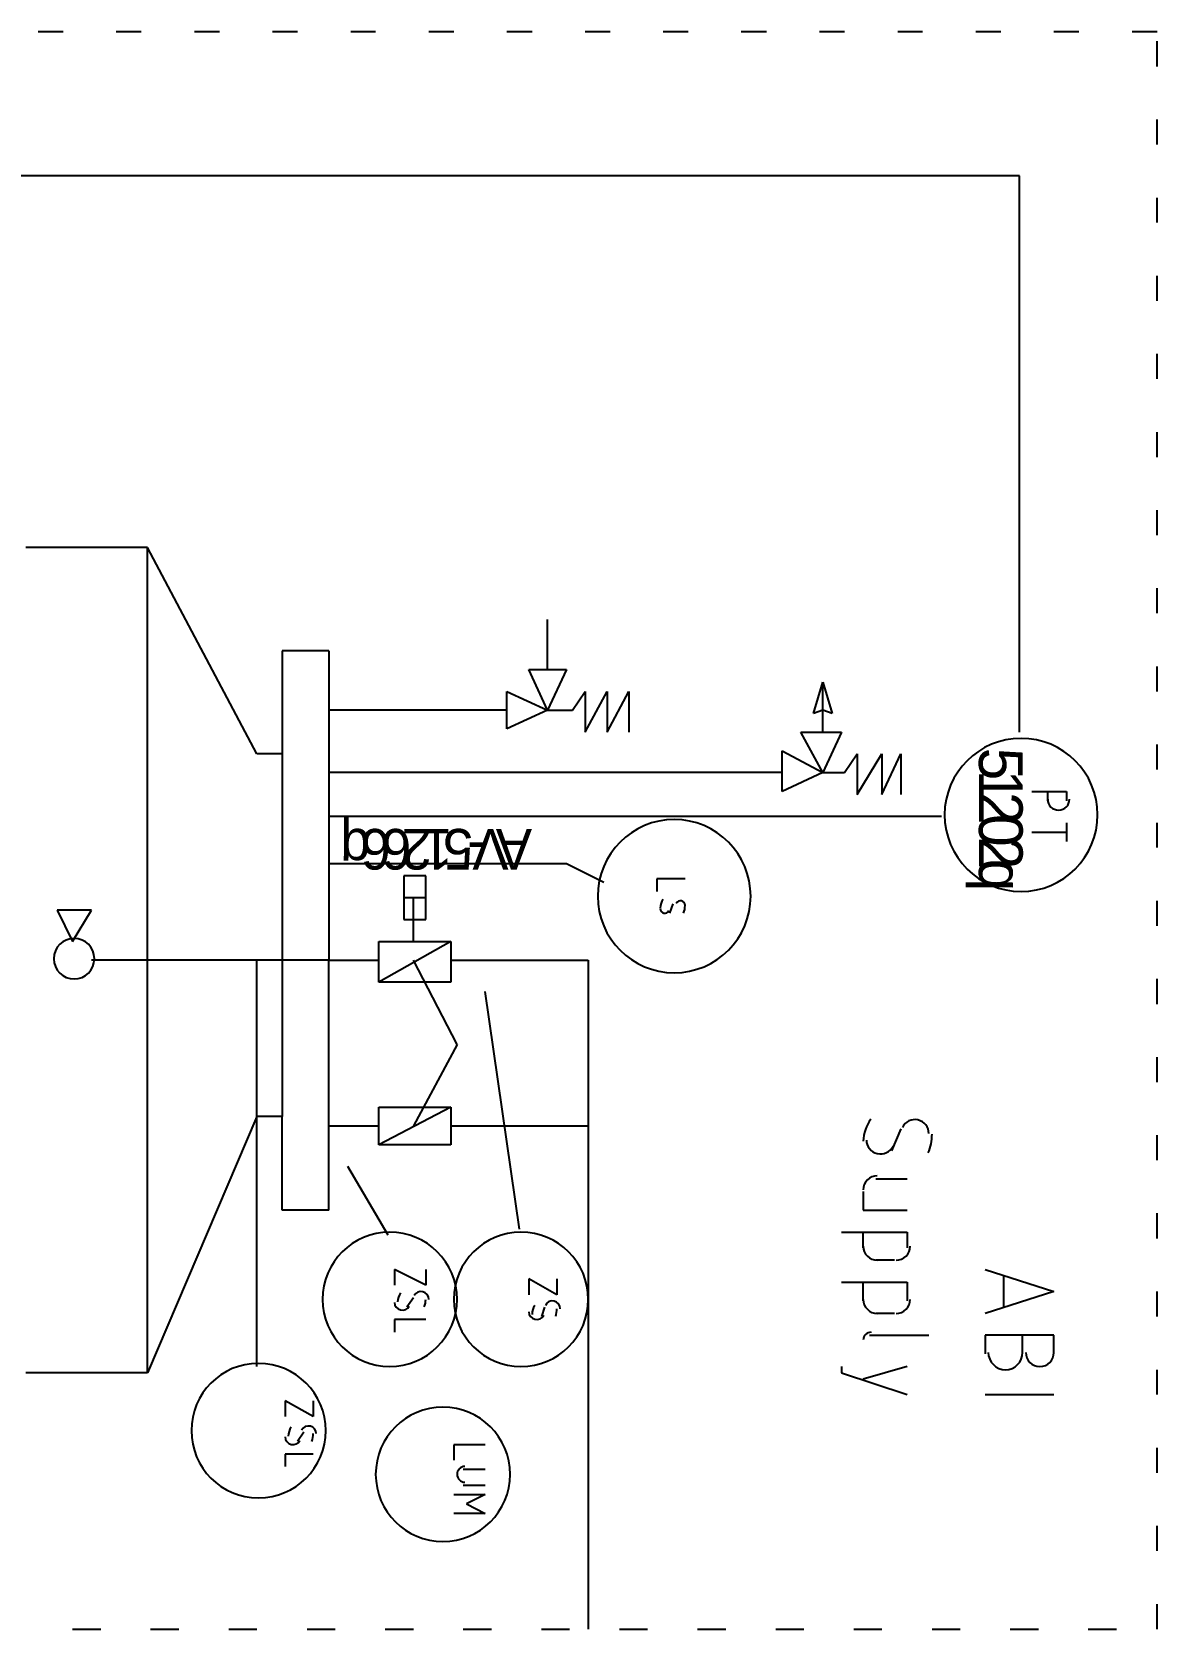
# Model space of a CAD drawing. Header units: millimetres. Extents: x 0 to 33.1, y 1.5 to 45.3.
# Drawn here: x 13.671 to 14.271, y 18.686 to 19.538 of the extents above; entities that cross this region are included whole.
import ezdxf

# ---------------------------------------------------------------- set-up
doc = ezdxf.new("R2010")
doc.units = ezdxf.units.MM
doc.header["$MEASUREMENT"] = 0
doc.layers.get('0').update_dxf_attribs({"linetype": 'CONTINUOUS'})

msp = doc.modelspace()

# ---------------------------------------------------------------- linework, layer by layer
at = {"color": 140, "linetype": 'Continuous'}
for p, q in [((13.6878, 19.5378), (13.6744, 19.5378)), ((13.7294, 19.5378), (13.7161, 19.5378)), ((13.7711, 19.5378), (13.7578, 19.5378)), ((13.8128, 19.5378), (13.7994, 19.5378)), ((13.8544, 19.5378), (13.8411, 19.5378)), ((13.8961, 19.5378), (13.8828, 19.5378)), ((13.9378, 19.5378), (13.9244, 19.5378)), ((13.9794, 19.5378), (13.9661, 19.5378)), ((14.0211, 19.5378), (14.0078, 19.5378)), ((14.0628, 19.5378), (14.0494, 19.5378)), ((14.1044, 19.5378), (14.0911, 19.5378)), ((14.1461, 19.5378), (14.1328, 19.5378)), ((14.1878, 19.5378), (14.1744, 19.5378)), ((14.2294, 19.5378), (14.2161, 19.5378)), ((14.2711, 19.5378), (14.2578, 19.5378)), ((14.2711, 19.5194), (14.2711, 19.5328)), ((14.2711, 19.4778), (14.2711, 19.4911)), ((14.1978, 19.4611), (13.5611, 19.4611)), ((14.1978, 19.1644), (14.1978, 19.4611)), ((14.2711, 19.4361), (14.2711, 19.4494)), ((14.2711, 19.3944), (14.2711, 19.4078)), ((14.2711, 19.3528), (14.2711, 19.3661)), ((14.2711, 19.3111), (14.2711, 19.3244)), ((14.2711, 19.2694), (14.2711, 19.2828)), ((13.7328, 19.2628), (13.6678, 19.2628)), ((13.7911, 19.1528), (13.7328, 19.2628)), ((13.7328, 18.8228), (13.7328, 19.2628)), ((14.2711, 19.2278), (14.2711, 19.2411)), ((13.9461, 19.1978), (13.9461, 19.2244)), ((13.8294, 19.2078), (13.8045, 19.2078)), ((13.8045, 19.2078), (13.8045, 19.1528)), ((13.8294, 19.2078), (13.8294, 19.0428)), ((13.9461, 19.1761), (13.9361, 19.1978)), ((13.9361, 19.1978), (13.9561, 19.1978)), ((13.9561, 19.1978), (13.9461, 19.1761)), ((14.2711, 19.1861), (14.2711, 19.1994)), ((14.0878, 19.1744), (14.0928, 19.1911)), ((14.0928, 19.1911), (14.0978, 19.1744)), ((14.0928, 19.1911), (14.0978, 19.1744)), ((14.0928, 19.1644), (14.0928, 19.1911)), ((13.9244, 19.1661), (13.9244, 19.1861)), ((13.9244, 19.1861), (13.9461, 19.1761)), ((13.9594, 19.1761), (13.9661, 19.1861)), ((13.9661, 19.1861), (13.9661, 19.1644)), ((13.9661, 19.1644), (13.9778, 19.1861)), ((13.9778, 19.1861), (13.9778, 19.1644)), ((13.9778, 19.1644), (13.9894, 19.1861)), ((13.9894, 19.1861), (13.9894, 19.1644)), ((13.9244, 19.1761), (13.8294, 19.1761)), ((13.9461, 19.1761), (13.9244, 19.1661)), ((13.9461, 19.1761), (13.9594, 19.1761)), ((14.0928, 19.1761), (14.0878, 19.1744)), ((14.0978, 19.1744), (14.0928, 19.1761)), ((14.0978, 19.1744), (14.0928, 19.1761)), ((14.0928, 19.1428), (14.0811, 19.1644)), ((14.0811, 19.1644), (14.1028, 19.1644)), ((14.1028, 19.1644), (14.0928, 19.1428)), ((14.2711, 19.1444), (14.2711, 19.1578)), ((13.8045, 19.1528), (13.7911, 19.1528)), ((13.8045, 19.1528), (13.8045, 18.9594)), ((14.0711, 19.1328), (14.0711, 19.1544)), ((14.0711, 19.1544), (14.0928, 19.1428)), ((14.1044, 19.1428), (14.1111, 19.1528)), ((14.1111, 19.1528), (14.1111, 19.1311)), ((14.1111, 19.1311), (14.1244, 19.1528)), ((14.1244, 19.1528), (14.1244, 19.1311)), ((14.1244, 19.1311), (14.1344, 19.1528)), ((14.1344, 19.1528), (14.1344, 19.1311)), ((14.0711, 19.1428), (13.8294, 19.1428)), ((14.0928, 19.1428), (14.0711, 19.1328)), ((14.0928, 19.1428), (14.1044, 19.1428)), ((14.2044, 19.1328), (14.2228, 19.1328)), ((14.2128, 19.1278), (14.2128, 19.1328)), ((14.2228, 19.1328), (14.2228, 19.1278)), ((14.1561, 19.1194), (13.8294, 19.1194)), ((14.2228, 19.1161), (14.2228, 19.1061)), ((14.2711, 19.1028), (14.2711, 19.1161)), ((14.2044, 19.1111), (14.2228, 19.1111)), ((13.8294, 19.0944), (13.9561, 19.0944)), ((13.8811, 19.0878), (13.8695, 19.0878)), ((13.8695, 19.0878), (13.8695, 19.0644)), ((13.8811, 19.0644), (13.8811, 19.0878)), ((13.9561, 19.0944), (13.9761, 19.0844)), ((14.0194, 19.0861), (14.0044, 19.0861)), ((14.0044, 19.0861), (14.0044, 19.0794)), ((13.8811, 19.0761), (13.8695, 19.0761)), ((13.8745, 19.0528), (13.8745, 19.0761)), ((14.0128, 19.0728), (14.0111, 19.0678)), ((14.2711, 19.0611), (14.2711, 19.0744)), ((13.6845, 19.0694), (13.6928, 19.0528)), ((13.7028, 19.0694), (13.6845, 19.0694)), ((13.6928, 19.0528), (13.7028, 19.0694)), ((13.8695, 19.0644), (13.8811, 19.0644)), ((13.8561, 19.0311), (13.8561, 19.0528)), ((13.8561, 19.0528), (13.8944, 19.0528)), ((13.8944, 19.0528), (13.8561, 19.0311)), ((13.8944, 19.0528), (13.8944, 19.0311)), ((13.8294, 19.0428), (13.7028, 19.0428)), ((13.7911, 18.8261), (13.7911, 19.0428)), ((13.8294, 19.0428), (13.8561, 19.0428)), ((13.8294, 18.9094), (13.8294, 19.0428)), ((13.8978, 18.9978), (13.8745, 19.0428)), ((13.8944, 19.0428), (13.9678, 19.0428)), ((13.9678, 19.0428), (13.9678, 18.7961)), ((13.8944, 19.0311), (13.8561, 19.0311)), ((14.2711, 19.0194), (14.2711, 19.0328)), ((13.9311, 18.8994), (13.9128, 19.0261)), ((13.8978, 18.9978), (13.8745, 18.9544)), ((14.2711, 18.9778), (14.2711, 18.9911)), ((13.7911, 18.9594), (13.7328, 18.8228)), ((13.8045, 18.9594), (13.7911, 18.9594)), ((13.8045, 18.9094), (13.8045, 18.9594)), ((13.8561, 18.9444), (13.8561, 18.9644)), ((13.8561, 18.9644), (13.8944, 18.9644)), ((13.8944, 18.9644), (13.8561, 18.9444)), ((13.8944, 18.9644), (13.8944, 18.9444)), ((13.8294, 18.9544), (13.8561, 18.9544)), ((13.8944, 18.9544), (13.9678, 18.9544)), ((13.9678, 18.9578), (13.9678, 18.6861)), ((14.1344, 18.9528), (14.1294, 18.9411)), ((13.8944, 18.9444), (13.8561, 18.9444)), ((14.2711, 18.9361), (14.2711, 18.9494)), ((13.8611, 18.8961), (13.8395, 18.9328)), ((14.1378, 18.9261), (14.1211, 18.9261)), ((14.1144, 18.9194), (14.1144, 18.9094)), ((13.8294, 18.9094), (13.8045, 18.9094)), ((14.1144, 18.9094), (14.1378, 18.9094)), ((14.2711, 18.8944), (14.2711, 18.9078)), ((14.1028, 18.8978), (14.1378, 18.8978)), ((14.1144, 18.8894), (14.1144, 18.8978)), ((14.1378, 18.8978), (14.1378, 18.8894)), ((14.1311, 18.8828), (14.1211, 18.8828)), ((13.8811, 18.8694), (13.8644, 18.8778)), ((13.8644, 18.8778), (13.8644, 18.8694)), ((13.8811, 18.8778), (13.8811, 18.8694)), ((14.1794, 18.8778), (14.2161, 18.8661)), ((14.1894, 18.8578), (14.1894, 18.8744)), ((13.9511, 18.8644), (13.9361, 18.8728)), ((13.9361, 18.8728), (13.9361, 18.8644)), ((13.9511, 18.8728), (13.9511, 18.8644)), ((14.1028, 18.8711), (14.1378, 18.8711)), ((14.1144, 18.8611), (14.1144, 18.8711)), ((14.1378, 18.8711), (14.1378, 18.8611)), ((14.2161, 18.8661), (14.1794, 18.8544)), ((14.2711, 18.8528), (14.2711, 18.8661)), ((13.8745, 18.8628), (13.8711, 18.8578)), ((13.9444, 18.8578), (13.9428, 18.8528)), ((13.8811, 18.8511), (13.8644, 18.8511)), ((13.8644, 18.8511), (13.8644, 18.8444)), ((14.1311, 18.8544), (14.1211, 18.8544)), ((14.1178, 18.8428), (14.1494, 18.8428)), ((14.1794, 18.8428), (14.1794, 18.8328)), ((14.2161, 18.8428), (14.1794, 18.8428)), ((14.1994, 18.8328), (14.1994, 18.8428)), ((14.2161, 18.8328), (14.2161, 18.8428)), ((13.7328, 18.8228), (13.6678, 18.8228)), ((14.1028, 18.8261), (14.1028, 18.8228)), ((14.1028, 18.8228), (14.1378, 18.8111)), ((14.1378, 18.8261), (14.1144, 18.8194)), ((14.2711, 18.8111), (14.2711, 18.8244)), ((13.8211, 18.7994), (13.8061, 18.8078)), ((13.8061, 18.8078), (13.8061, 18.7994)), ((13.8211, 18.8078), (13.8211, 18.7994)), ((14.1794, 18.8111), (14.2161, 18.8111)), ((13.8161, 18.7911), (13.8128, 18.7861)), ((13.9128, 18.7844), (13.8961, 18.7844)), ((13.8961, 18.7844), (13.8961, 18.7761)), ((14.2711, 18.7694), (14.2711, 18.7828)), ((13.8211, 18.7794), (13.8061, 18.7794)), ((13.8061, 18.7794), (13.8061, 18.7728)), ((13.9128, 18.7711), (13.9011, 18.7711)), ((13.8961, 18.7578), (13.9128, 18.7578)), ((13.9011, 18.7628), (13.9128, 18.7628)), ((13.9128, 18.7578), (13.9028, 18.7528)), ((13.9128, 18.7478), (13.8961, 18.7478)), ((13.9028, 18.7528), (13.9128, 18.7478)), ((14.2711, 18.7278), (14.2711, 18.7411)), ((14.2711, 18.6861), (14.2711, 18.6994)), ((13.6928, 18.6861), (13.7078, 18.6861)), ((13.7344, 18.6861), (13.7495, 18.6861)), ((13.7761, 18.6861), (13.7911, 18.6861)), ((13.8178, 18.6861), (13.8328, 18.6861)), ((13.8594, 18.6861), (13.8745, 18.6861)), ((13.9011, 18.6861), (13.9161, 18.6861)), ((13.9428, 18.6861), (13.9578, 18.6861)), ((13.9844, 18.6861), (13.9994, 18.6861)), ((14.0261, 18.6861), (14.0411, 18.6861)), ((14.0678, 18.6861), (14.0828, 18.6861)), ((14.1094, 18.6861), (14.1244, 18.6861)), ((14.1511, 18.6861), (14.1661, 18.6861)), ((14.1928, 18.6861), (14.2078, 18.6861)), ((14.2344, 18.6861), (14.2494, 18.6861))]:
    msp.add_line(p, q, dxfattribs=at)
for points in [[(14.1986, 19.1611), (14.1761, 19.1611), (14.1578, 19.1429), (14.1578, 19.1203)], [(14.2394, 19.1203), (14.2394, 19.1429), (14.2211, 19.1611), (14.1986, 19.1611)], [(14.2128, 19.1286), (14.2128, 19.1253), (14.2154, 19.1228), (14.2186, 19.1228)], [(14.2186, 19.1228), (14.2219, 19.1228), (14.2244, 19.1254), (14.2244, 19.1286)], [(14.0136, 19.1178), (13.9911, 19.1178), (13.9728, 19.0994), (13.9728, 19.0769)], [(14.0544, 19.0769), (14.0544, 19.0994), (14.0362, 19.1178), (14.0136, 19.1178)], [(14.1578, 19.1203), (14.1578, 19.0978), (14.1761, 19.0794), (14.1986, 19.0794)], [(14.1986, 19.0794), (14.2211, 19.0794), (14.2394, 19.0978), (14.2394, 19.1203)], [(13.9728, 19.0769), (13.9728, 19.0544), (13.9911, 19.0361), (14.0136, 19.0361)], [(14.0076, 19.0754), (14.0067, 19.074), (14.0063, 19.0724), (14.0061, 19.0706)], [(14.0061, 19.0703), (14.0061, 19.0692), (14.0069, 19.0681), (14.0081, 19.0678)], [(14.0136, 19.0361), (14.0362, 19.0361), (14.0544, 19.0544), (14.0544, 19.0769)], [(14.0175, 19.0744), (14.0164, 19.0746), (14.0153, 19.0742), (14.0147, 19.0731)], [(14.0194, 19.0719), (14.0194, 19.0732), (14.0186, 19.0742), (14.0175, 19.0744)], [(14.0186, 19.0679), (14.0192, 19.0692), (14.0194, 19.0706), (14.0194, 19.0719)], [(14.0081, 19.0678), (14.0092, 19.0676), (14.0103, 19.0682), (14.0108, 19.0692)], [(13.6936, 19.0544), (13.6876, 19.0544), (13.6828, 19.0496), (13.6828, 19.0436)], [(13.7044, 19.0436), (13.7044, 19.0496), (13.6996, 19.0544), (13.6936, 19.0544)], [(13.6828, 19.0436), (13.6828, 19.0376), (13.6876, 19.0328), (13.6936, 19.0328)], [(13.6936, 19.0328), (13.6996, 19.0328), (13.7044, 19.0376), (13.7044, 19.0436)], [(14.1185, 18.9581), (14.116, 18.9546), (14.1146, 18.9504), (14.1144, 18.9463)], [(14.1436, 18.9576), (14.1403, 18.9583), (14.1368, 18.9568), (14.1353, 18.9536)], [(14.1494, 18.9503), (14.1494, 18.9538), (14.1471, 18.9568), (14.1436, 18.9576)], [(14.1161, 18.9469), (14.1161, 18.9435), (14.1185, 18.9404), (14.1219, 18.9397)], [(14.1219, 18.9397), (14.1253, 18.9389), (14.1288, 18.9404), (14.1303, 18.9436)], [(14.149, 18.94), (14.1504, 18.9432), (14.1511, 18.9465), (14.1511, 18.95)], [(14.1219, 18.9278), (14.1178, 18.9278), (14.1144, 18.9244), (14.1144, 18.9203)], [(13.8619, 18.8978), (13.8422, 18.8978), (13.8261, 18.8817), (13.8261, 18.8619)], [(13.8978, 18.8619), (13.8978, 18.8817), (13.8817, 18.8978), (13.8619, 18.8978)], [(13.9319, 18.8978), (13.9122, 18.8978), (13.8961, 18.8817), (13.8961, 18.8619)], [(13.9678, 18.8619), (13.9678, 18.8817), (13.9517, 18.8978), (13.9319, 18.8978)], [(14.1144, 18.8903), (14.1144, 18.8861), (14.1178, 18.8828), (14.1219, 18.8828)], [(14.1319, 18.8828), (14.1361, 18.8828), (14.1394, 18.8861), (14.1394, 18.8903)], [(13.8677, 18.8654), (13.8667, 18.864), (13.8662, 18.8624), (13.8661, 18.8606)], [(13.8796, 18.866), (13.8777, 18.8664), (13.8758, 18.8656), (13.8749, 18.8639)], [(13.8828, 18.8619), (13.8828, 18.8639), (13.8814, 18.8656), (13.8796, 18.866)], [(13.8261, 18.8619), (13.8261, 18.8422), (13.8422, 18.8261), (13.8619, 18.8261)], [(13.8619, 18.8261), (13.8817, 18.8261), (13.8978, 18.8422), (13.8978, 18.8619)], [(13.8644, 18.8603), (13.8645, 18.8583), (13.8658, 18.8567), (13.8677, 18.8563)], [(13.8677, 18.8563), (13.8696, 18.8558), (13.8715, 18.8567), (13.8723, 18.8583)], [(13.8803, 18.8579), (13.8809, 18.8592), (13.8811, 18.8606), (13.8811, 18.8619)], [(13.8961, 18.8619), (13.8961, 18.8422), (13.9122, 18.8261), (13.9319, 18.8261)], [(13.9319, 18.8261), (13.9517, 18.8261), (13.9678, 18.8422), (13.9678, 18.8619)], [(13.9393, 18.8587), (13.9383, 18.8574), (13.9378, 18.8557), (13.9378, 18.8539)], [(13.9496, 18.861), (13.9476, 18.8614), (13.9457, 18.8606), (13.9449, 18.8587)], [(13.9528, 18.8569), (13.9528, 18.8589), (13.9514, 18.8606), (13.9496, 18.861)], [(13.9504, 18.8529), (13.9508, 18.8542), (13.9511, 18.8556), (13.9511, 18.8569)], [(14.1144, 18.8619), (14.1144, 18.8578), (14.1178, 18.8544), (14.1219, 18.8544)], [(14.1319, 18.8544), (14.1361, 18.8544), (14.1394, 18.8578), (14.1394, 18.8619)], [(13.9361, 18.8553), (13.9361, 18.8533), (13.9375, 18.8517), (13.9393, 18.8513)], [(13.9393, 18.8513), (13.9413, 18.8508), (13.9432, 18.8517), (13.944, 18.8535)], [(14.1186, 18.8444), (14.1164, 18.8444), (14.1144, 18.8425), (14.1144, 18.8403)], [(14.1811, 18.8336), (14.1811, 18.8286), (14.1853, 18.8244), (14.1903, 18.8244)], [(14.1903, 18.8244), (14.1953, 18.8244), (14.1994, 18.8286), (14.1994, 18.8336)], [(14.2011, 18.8336), (14.2011, 18.8294), (14.2044, 18.8261), (14.2086, 18.8261)], [(14.2086, 18.8261), (14.2128, 18.8261), (14.2161, 18.8294), (14.2161, 18.8336)], [(13.7919, 18.8278), (13.7721, 18.8278), (13.7561, 18.8118), (13.7561, 18.7919)], [(13.8278, 18.7919), (13.8278, 18.8118), (13.8117, 18.8278), (13.7919, 18.8278)], [(13.8903, 18.8044), (13.8705, 18.8044), (13.8544, 18.7885), (13.8544, 18.7686)], [(13.9261, 18.7686), (13.9261, 18.7885), (13.91, 18.8044), (13.8903, 18.8044)], [(13.7561, 18.7919), (13.7561, 18.7721), (13.7721, 18.7561), (13.7919, 18.7561)], [(13.7919, 18.7561), (13.8117, 18.7561), (13.8278, 18.7721), (13.8278, 18.7919)], [(13.8061, 18.7886), (13.8062, 18.7867), (13.8075, 18.785), (13.8093, 18.7846)], [(13.8093, 18.7938), (13.8084, 18.7924), (13.8078, 18.7907), (13.8078, 18.7889)], [(13.8196, 18.7943), (13.8177, 18.7947), (13.8158, 18.7939), (13.8149, 18.7922)], [(13.8227, 18.7903), (13.8227, 18.7922), (13.8214, 18.7939), (13.8196, 18.7943)], [(13.8204, 18.7862), (13.8209, 18.7875), (13.8211, 18.7889), (13.8211, 18.7903)], [(13.8093, 18.7846), (13.8112, 18.7842), (13.8132, 18.785), (13.814, 18.7867)], [(13.9019, 18.7728), (13.8996, 18.7728), (13.8978, 18.7708), (13.8978, 18.7686)], [(13.8544, 18.7686), (13.8544, 18.7488), (13.8705, 18.7328), (13.8903, 18.7328)], [(13.8903, 18.7328), (13.91, 18.7328), (13.9261, 18.7488), (13.9261, 18.7686)], [(13.8978, 18.7686), (13.8978, 18.7663), (13.8997, 18.7644), (13.9019, 18.7644)]]:
    msp.add_open_spline(points, degree=3, dxfattribs=at)

# ---------------------------------------------------------------- texts
at = {"color": 140}
for s, height, rotation, p in [('5', 0.023333, 270, (14.1761, 19.1561)), ('1', 0.023333, 270, (14.1761, 19.1443)), ('2', 0.023333, 270, (14.1761, 19.1325)), ('q', 0.021667, 180, (13.8516, 19.1128)), ('6', 0.021667, 180, (13.8625, 19.1128)), ('6', 0.021667, 180, (13.8735, 19.1128)), ('2', 0.021667, 180, (13.8844, 19.1128)), ('1', 0.021667, 180, (13.8954, 19.1128)), ('5', 0.021667, 180, (13.9064, 19.1128)), ('V', 0.021667, 180, (13.9253, 19.1128)), ('A', 0.021667, 180, (13.9378, 19.1128)), ('0', 0.023333, 270, (14.1761, 19.1207)), ('-', 0.021667, 180, (13.9129, 19.1128)), ('2', 0.023333, 270, (14.1761, 19.1087)), ('q', 0.023333, 270, (14.1761, 19.0969))]:
    msp.add_text(s, height=height, rotation=rotation, dxfattribs=at).set_placement(p)

doc.saveas('drawing.dxf')
